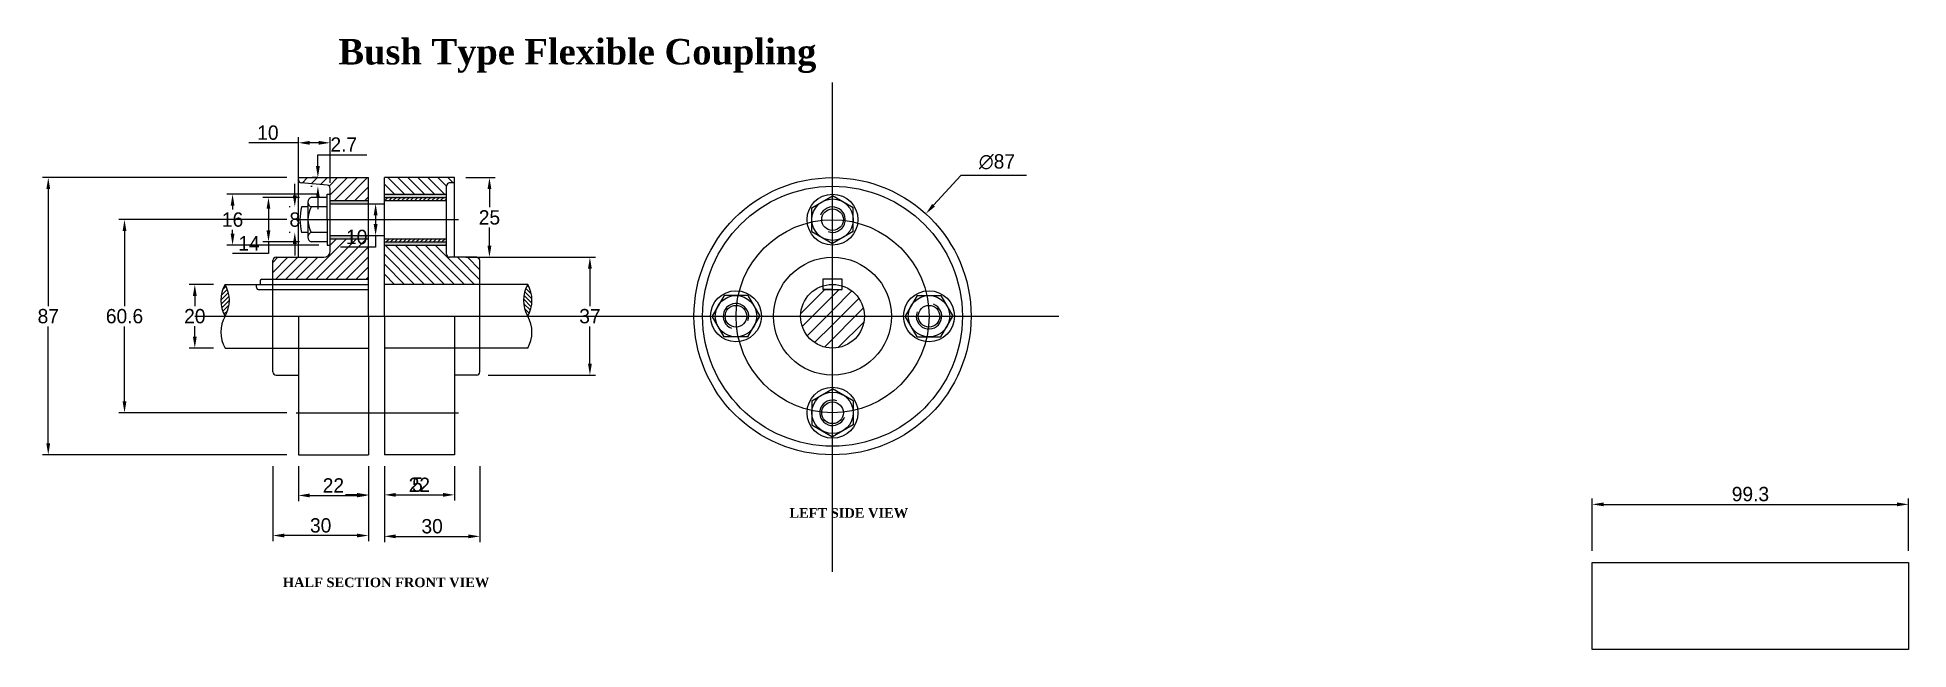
# Model space of a CAD drawing. Header units: millimetres. Extents: x 1263 to 1851, y 3589 to 3781.
import ezdxf

# ---------------------------------------------------------------- set-up
doc = ezdxf.new("R2010")
doc.units = ezdxf.units.MM
doc.header["$LTSCALE"] = 0.1
doc.styles.get("Standard").update_dxf_attribs({"font": 'bgothl.ttf'})
doc.dimstyles.new('000001211E731208', dxfattribs={"dimscale": 0.9, "dimtxt": 5, "dimasz": 4, "dimexe": 2, "dimexo": 4, "dimgap": 1, "dimtad": 1, "dimtih": 1, "dimtoh": 1, "dimdec": 1, "dimdsep": 46, "dimtxsty": 'Standard', "dimcen": 2, "dimclrd": 1, "dimclre": 134, "dimadec": 1, "dimazin": 2, "dimtfac": 1, "dimtdec": 1, "dimtofl": 0, "dimtmove": 0, "dimatfit": 3, "dimfxl": 1, "dimtolj": 1, "dimtzin": 0, "dimarcsym": 0})
pattern_1 = [(45, (1269.4332, 3664.906), (-1.571545, 1.571545), [])]
pattern_2 = [(45, (1269.4332, 3664.906), (-0.673519, 0.673519), [])]
pattern_3 = [(135, (1269.4332, 3664.906), (-1.571545, -1.571545), [])]
pattern_4 = [(45, (1269.4332, 3537.419), (-2.245064, 2.245064), [])]

# ---------------------------------------------------------------- blocks, each defined once
blk = doc.blocks.new('*D137')
at = {"color": 134, "linetype": 'ByBlock', "lineweight": -2, "transparency": 16777216}
for p, q in [((1404.7, 3712.16), (1438.44, 3712.16)), ((1404.7, 3675.16), (1438.44, 3675.16))]:
    blk.add_line(p, q, dxfattribs=at)
at = {"color": 1, "linetype": 'ByBlock', "lineweight": -2, "transparency": 16777216}
for p, q in [((1436.64, 3708.56), (1436.64, 3696.85)), ((1436.64, 3678.76), (1436.64, 3690.47))]:
    blk.add_line(p, q, dxfattribs=at)
at = {"color": 1, "transparency": 16777216}
for points in [[(1436.04, 3708.56), (1437.24, 3708.56), (1436.64, 3712.16)], [(1436.04, 3678.76), (1437.24, 3678.76), (1436.64, 3675.16)]]:
    blk.add_solid(points, dxfattribs=at)
at = {"layer": 'Defpoints', "color": 0, "transparency": 16777216}
for p in [(1401.1, 3712.16), (1436.64, 3712.16), (1401.1, 3675.16)]:
    blk.add_point(p, dxfattribs=at)
at = {"color": 0, "transparency": 16777216, "insert": (1436.64, 3693.66), "char_height": 4.5, "attachment_point": 5}
blk.add_mtext('\\A1;37', dxfattribs=at)
blk = doc.blocks.new('*D138')
at = {"color": 134, "linetype": 'ByBlock', "lineweight": -2, "transparency": 16777216}
for p, q in [((1318.5, 3703.66), (1310.79, 3703.66)), ((1318.5, 3683.66), (1310.79, 3683.66))]:
    blk.add_line(p, q, dxfattribs=at)
at = {"color": 1, "linetype": 'ByBlock', "lineweight": -2, "transparency": 16777216}
for p, q in [((1312.59, 3700.06), (1312.59, 3696.81)), ((1312.59, 3687.26), (1312.59, 3690.51))]:
    blk.add_line(p, q, dxfattribs=at)
at = {"color": 1, "transparency": 16777216}
for points in [[(1311.99, 3700.06), (1313.19, 3700.06), (1312.59, 3703.66)], [(1311.99, 3687.26), (1313.19, 3687.26), (1312.59, 3683.66)]]:
    blk.add_solid(points, dxfattribs=at)
at = {"layer": 'Defpoints', "color": 0, "transparency": 16777216}
for p in [(1312.59, 3703.66), (1322.1, 3703.66), (1322.1, 3683.66)]:
    blk.add_point(p, dxfattribs=at)
at = {"color": 0, "transparency": 16777216, "insert": (1312.59, 3693.66), "char_height": 4.5, "attachment_point": 5}
blk.add_mtext('\\A1;20', dxfattribs=at)
blk = doc.blocks.new('*D139')
at = {"color": 134, "linetype": 'ByBlock', "lineweight": -2, "transparency": 16777216}
for p, q in [((1341.5, 3723.97), (1288.72, 3723.97)), ((1341.5, 3663.36), (1288.72, 3663.36))]:
    blk.add_line(p, q, dxfattribs=at)
at = {"color": 1, "linetype": 'ByBlock', "lineweight": -2, "transparency": 16777216}
for p, q in [((1290.52, 3720.37), (1290.52, 3696.87)), ((1290.52, 3666.96), (1290.52, 3690.46))]:
    blk.add_line(p, q, dxfattribs=at)
at = {"color": 1, "transparency": 16777216}
for points in [[(1289.92, 3720.37), (1291.12, 3720.37), (1290.52, 3723.97)], [(1289.92, 3666.96), (1291.12, 3666.96), (1290.52, 3663.36)]]:
    blk.add_solid(points, dxfattribs=at)
at = {"layer": 'Defpoints', "color": 0, "transparency": 16777216}
for p in [(1290.52, 3723.97), (1345.1, 3723.97), (1345.1, 3663.36)]:
    blk.add_point(p, dxfattribs=at)
at = {"color": 0, "transparency": 16777216, "insert": (1290.52, 3693.66), "char_height": 4.5, "attachment_point": 5}
blk.add_mtext('\\A1;60.6', dxfattribs=at)
blk = doc.blocks.new('*D140')
at = {"color": 134, "linetype": 'ByBlock', "lineweight": -2, "transparency": 16777216}
for p, q in [((1341.5, 3737.16), (1264.78, 3737.16)), ((1341.5, 3650.16), (1264.78, 3650.16))]:
    blk.add_line(p, q, dxfattribs=at)
at = {"color": 1, "linetype": 'ByBlock', "lineweight": -2, "transparency": 16777216}
for p, q in [((1266.58, 3733.56), (1266.58, 3696.85)), ((1266.58, 3653.76), (1266.58, 3690.47))]:
    blk.add_line(p, q, dxfattribs=at)
at = {"color": 1, "transparency": 16777216}
for points in [[(1265.98, 3733.56), (1267.18, 3733.56), (1266.58, 3737.16)], [(1265.98, 3653.76), (1267.18, 3653.76), (1266.58, 3650.16)]]:
    blk.add_solid(points, dxfattribs=at)
at = {"layer": 'Defpoints', "color": 0, "transparency": 16777216}
for p in [(1345.1, 3737.16), (1266.58, 3650.16), (1345.1, 3650.16)]:
    blk.add_point(p, dxfattribs=at)
at = {"color": 0, "transparency": 16777216, "insert": (1266.58, 3693.66), "char_height": 4.5, "attachment_point": 5}
blk.add_mtext('\\A1;87', dxfattribs=at)
blk = doc.blocks.new('*D141')
at = {"color": 134, "linetype": 'ByBlock', "lineweight": -2, "transparency": 16777216}
for p, q in [((1345.1, 3735.57), (1345.1, 3749.89)), ((1355.1, 3735.57), (1355.1, 3749.89))]:
    blk.add_line(p, q, dxfattribs=at)
at = {"color": 1, "linetype": 'ByBlock', "lineweight": -2, "transparency": 16777216}
for p, q in [((1345.1, 3748.09), (1329.6, 3748.09)), ((1351.5, 3748.09), (1348.7, 3748.09))]:
    blk.add_line(p, q, dxfattribs=at)
at = {"color": 1, "transparency": 16777216}
for points in [[(1348.7, 3748.69), (1348.7, 3747.49), (1345.1, 3748.09)], [(1351.5, 3748.69), (1351.5, 3747.49), (1355.1, 3748.09)]]:
    blk.add_solid(points, dxfattribs=at)
at = {"layer": 'Defpoints', "color": 0, "transparency": 16777216}
for p in [(1345.1, 3748.09), (1345.1, 3731.97), (1355.1, 3731.97)]:
    blk.add_point(p, dxfattribs=at)
at = {"color": 0, "transparency": 16777216, "insert": (1335.55, 3751.26), "char_height": 4.5, "attachment_point": 5}
blk.add_mtext('\\A1;10', dxfattribs=at)
blk = doc.blocks.new('*D142')
at = {"color": 134, "linetype": 'ByBlock', "lineweight": -2, "transparency": 16777216}
for p, q in [((1345.1, 3646.56), (1345.1, 3635.62)), ((1367.1, 3646.56), (1367.1, 3635.62))]:
    blk.add_line(p, q, dxfattribs=at)
at = {"color": 1, "linetype": 'ByBlock', "lineweight": -2, "transparency": 16777216}
blk.add_line((1348.7, 3637.42), (1363.5, 3637.42), dxfattribs=at)
at = {"color": 1, "transparency": 16777216}
for points in [[(1348.7, 3638.02), (1348.7, 3636.82), (1345.1, 3637.42)], [(1363.5, 3638.02), (1363.5, 3636.82), (1367.1, 3637.42)]]:
    blk.add_solid(points, dxfattribs=at)
at = {"layer": 'Defpoints', "color": 0, "transparency": 16777216}
for p in [(1345.1, 3650.16), (1367.1, 3650.16), (1367.1, 3637.42)]:
    blk.add_point(p, dxfattribs=at)
at = {"color": 0, "transparency": 16777216, "insert": (1356.1, 3640.57), "char_height": 4.5, "attachment_point": 5}
blk.add_mtext('\\A1;22', dxfattribs=at)
blk = doc.blocks.new('*D143')
at = {"color": 134, "linetype": 'ByBlock', "lineweight": -2, "transparency": 16777216}
for p, q in [((1367.1, 3646.56), (1367.1, 3635.8)), ((1372.1, 3646.56), (1372.1, 3635.8))]:
    blk.add_line(p, q, dxfattribs=at)
at = {"color": 1, "linetype": 'ByBlock', "lineweight": -2, "transparency": 16777216}
for p, q in [((1363.5, 3637.6), (1359.9, 3637.6)), ((1375.7, 3637.6), (1385.68, 3637.6))]:
    blk.add_line(p, q, dxfattribs=at)
at = {"color": 1, "transparency": 16777216}
for points in [[(1363.5, 3638.2), (1363.5, 3637), (1367.1, 3637.6)], [(1375.7, 3638.2), (1375.7, 3637), (1372.1, 3637.6)]]:
    blk.add_solid(points, dxfattribs=at)
at = {"layer": 'Defpoints', "color": 0, "transparency": 16777216}
for p in [(1367.1, 3650.16), (1372.1, 3650.16), (1372.1, 3637.6)]:
    blk.add_point(p, dxfattribs=at)
at = {"color": 0, "transparency": 16777216, "insert": (1382.49, 3640.79), "char_height": 4.5, "attachment_point": 5}
blk.add_mtext('\\A1;5', dxfattribs=at)
blk = doc.blocks.new('*D144')
at = {"color": 134, "linetype": 'ByBlock', "lineweight": -2, "transparency": 16777216}
for p, q in [((1372.1, 3646.56), (1372.1, 3635.8)), ((1394.1, 3646.56), (1394.1, 3635.8))]:
    blk.add_line(p, q, dxfattribs=at)
at = {"color": 1, "linetype": 'ByBlock', "lineweight": -2, "transparency": 16777216}
blk.add_line((1375.7, 3637.6), (1390.5, 3637.6), dxfattribs=at)
at = {"color": 1, "transparency": 16777216}
for points in [[(1375.7, 3638.2), (1375.7, 3637), (1372.1, 3637.6)], [(1390.5, 3638.2), (1390.5, 3637), (1394.1, 3637.6)]]:
    blk.add_solid(points, dxfattribs=at)
at = {"layer": 'Defpoints', "color": 0, "transparency": 16777216}
for p in [(1372.1, 3650.16), (1394.1, 3650.16), (1394.1, 3637.6)]:
    blk.add_point(p, dxfattribs=at)
at = {"color": 0, "transparency": 16777216, "insert": (1383.1, 3640.75), "char_height": 4.5, "attachment_point": 5}
blk.add_mtext('\\A1;22', dxfattribs=at)
blk = doc.blocks.new('*D145')
at = {"color": 134, "linetype": 'ByBlock', "lineweight": -2, "transparency": 16777216}
for p, q in [((1337.12, 3646.56), (1337.12, 3623.04)), ((1367.1, 3646.56), (1367.1, 3623.04))]:
    blk.add_line(p, q, dxfattribs=at)
at = {"color": 1, "linetype": 'ByBlock', "lineweight": -2, "transparency": 16777216}
blk.add_line((1363.5, 3624.84), (1340.72, 3624.84), dxfattribs=at)
at = {"color": 1, "transparency": 16777216}
for points in [[(1340.72, 3625.44), (1340.72, 3624.24), (1337.12, 3624.84)], [(1363.5, 3625.44), (1363.5, 3624.24), (1367.1, 3624.84)]]:
    blk.add_solid(points, dxfattribs=at)
at = {"layer": 'Defpoints', "color": 0, "transparency": 16777216}
for p in [(1337.12, 3650.16), (1367.1, 3650.16), (1337.12, 3624.84)]:
    blk.add_point(p, dxfattribs=at)
at = {"color": 0, "transparency": 16777216, "insert": (1352.11, 3627.99), "char_height": 4.5, "attachment_point": 5}
blk.add_mtext('\\A1;30', dxfattribs=at)
blk = doc.blocks.new('*D136')
at = {"color": 134, "linetype": 'ByBlock', "lineweight": -2, "transparency": 16777216}
for p, q in [((1372.1, 3646.56), (1372.1, 3622.78)), ((1402.1, 3646.56), (1402.1, 3622.78))]:
    blk.add_line(p, q, dxfattribs=at)
at = {"color": 1, "linetype": 'ByBlock', "lineweight": -2, "transparency": 16777216}
blk.add_line((1375.7, 3624.58), (1398.5, 3624.58), dxfattribs=at)
at = {"color": 1, "transparency": 16777216}
for points in [[(1375.7, 3625.18), (1375.7, 3623.98), (1372.1, 3624.58)], [(1398.5, 3625.18), (1398.5, 3623.98), (1402.1, 3624.58)]]:
    blk.add_solid(points, dxfattribs=at)
at = {"layer": 'Defpoints', "color": 0, "transparency": 16777216}
for p in [(1372.1, 3650.16), (1402.1, 3650.16), (1402.1, 3624.58)]:
    blk.add_point(p, dxfattribs=at)
at = {"color": 0, "transparency": 16777216, "insert": (1387.1, 3627.73), "char_height": 4.5, "attachment_point": 5}
blk.add_mtext('\\A1;30', dxfattribs=at)
blk = doc.blocks.new('*D146')
at = {"color": 134, "linetype": 'ByBlock', "lineweight": -2, "transparency": 16777216}
for p, q in [((1397.7, 3737.16), (1406.9, 3737.16)), ((1397.7, 3712.16), (1406.9, 3712.16))]:
    blk.add_line(p, q, dxfattribs=at)
at = {"color": 1, "linetype": 'ByBlock', "lineweight": -2, "transparency": 16777216}
for p, q in [((1405.1, 3733.56), (1405.1, 3727.85)), ((1405.1, 3715.76), (1405.1, 3721.48))]:
    blk.add_line(p, q, dxfattribs=at)
at = {"color": 1, "transparency": 16777216}
for points in [[(1404.5, 3733.56), (1405.7, 3733.56), (1405.1, 3737.16)], [(1404.5, 3715.76), (1405.7, 3715.76), (1405.1, 3712.16)]]:
    blk.add_solid(points, dxfattribs=at)
at = {"layer": 'Defpoints', "color": 0, "transparency": 16777216}
for p in [(1394.1, 3737.16), (1394.1, 3712.16), (1405.1, 3712.16)]:
    blk.add_point(p, dxfattribs=at)
at = {"color": 0, "transparency": 16777216, "insert": (1405.1, 3724.66), "char_height": 4.5, "attachment_point": 5}
blk.add_mtext('\\A1;25', dxfattribs=at)
blk = doc.blocks.new('*D147')
at = {"color": 1, "linetype": 'ByBlock', "lineweight": -2, "transparency": 16777216}
for p, q in [((1351.24, 3740.76), (1351.24, 3744.36)), ((1351.24, 3744.36), (1366.58, 3744.36)), ((1351.24, 3730.85), (1351.24, 3727.25))]:
    blk.add_line(p, q, dxfattribs=at)
at = {"color": 134, "linetype": 'ByBlock', "lineweight": -2, "transparency": 16777216}
for p, q in [((1351.24, 3737.16), (1349.44, 3737.16)), ((1349.03, 3734.45), (1349.44, 3734.45))]:
    blk.add_line(p, q, dxfattribs=at)
at = {"color": 1, "transparency": 16777216}
for points in [[(1350.64, 3740.76), (1351.84, 3740.76), (1351.24, 3737.16)], [(1350.64, 3730.85), (1351.84, 3730.85), (1351.24, 3734.45)]]:
    blk.add_solid(points, dxfattribs=at)
at = {"layer": 'Defpoints', "color": 0, "transparency": 16777216}
for p in [(1351.24, 3737.16), (1354.84, 3737.16), (1352.63, 3734.45)]:
    blk.add_point(p, dxfattribs=at)
at = {"color": 0, "transparency": 16777216, "insert": (1359.36, 3747.55), "char_height": 4.5, "attachment_point": 5}
blk.add_mtext('\\A1;2.7', dxfattribs=at)
blk = doc.blocks.new('*D148')
at = {"color": 134, "linetype": 'ByBlock', "lineweight": -2, "transparency": 16777216}
for p, q in [((1345.5, 3730.97), (1333.92, 3730.97)), ((1345.5, 3716.97), (1333.92, 3716.97))]:
    blk.add_line(p, q, dxfattribs=at)
at = {"color": 1, "linetype": 'ByBlock', "lineweight": -2, "transparency": 16777216}
for p, q in [((1335.72, 3727.37), (1335.72, 3720.57)), ((1335.72, 3713.37), (1324.41, 3713.37)), ((1335.72, 3716.97), (1335.72, 3713.37))]:
    blk.add_line(p, q, dxfattribs=at)
at = {"color": 1, "transparency": 16777216}
for points in [[(1335.12, 3727.37), (1336.32, 3727.37), (1335.72, 3730.97)], [(1335.12, 3720.57), (1336.32, 3720.57), (1335.72, 3716.97)]]:
    blk.add_solid(points, dxfattribs=at)
at = {"layer": 'Defpoints', "color": 0, "transparency": 16777216}
for p in [(1349.1, 3730.97), (1335.72, 3716.97), (1349.1, 3716.97)]:
    blk.add_point(p, dxfattribs=at)
at = {"color": 0, "transparency": 16777216, "insert": (1329.61, 3716.54), "char_height": 4.5, "attachment_point": 5}
blk.add_mtext('\\A1;14', dxfattribs=at)
blk = doc.blocks.new('*D149')
at = {"color": 134, "linetype": 'ByBlock', "lineweight": -2, "transparency": 16777216}
for p, q in [((1351.5, 3731.97), (1322.65, 3731.97)), ((1351.5, 3715.97), (1322.65, 3715.97))]:
    blk.add_line(p, q, dxfattribs=at)
at = {"color": 1, "linetype": 'ByBlock', "lineweight": -2, "transparency": 16777216}
for p, q in [((1324.45, 3728.37), (1324.45, 3727.17)), ((1324.45, 3719.57), (1324.45, 3720.76))]:
    blk.add_line(p, q, dxfattribs=at)
at = {"color": 1, "transparency": 16777216}
for points in [[(1323.85, 3728.37), (1325.05, 3728.37), (1324.45, 3731.97)], [(1323.85, 3719.57), (1325.05, 3719.57), (1324.45, 3715.97)]]:
    blk.add_solid(points, dxfattribs=at)
at = {"layer": 'Defpoints', "color": 0, "transparency": 16777216}
for p in [(1355.1, 3731.97), (1324.45, 3715.97), (1355.1, 3715.97)]:
    blk.add_point(p, dxfattribs=at)
at = {"color": 0, "transparency": 16777216, "insert": (1324.45, 3723.97), "char_height": 4.5, "attachment_point": 5}
blk.add_mtext('\\A1;16', dxfattribs=at)
blk = doc.blocks.new('*D150')
at = {"color": 1, "linetype": 'ByBlock', "lineweight": -2, "transparency": 16777216}
for p, q in [((1369.36, 3725.37), (1369.36, 3722.57)), ((1369.36, 3718.97), (1369.36, 3715.37)), ((1369.36, 3715.37), (1358.36, 3715.37))]:
    blk.add_line(p, q, dxfattribs=at)
at = {"color": 134, "linetype": 'ByBlock', "lineweight": -2, "transparency": 16777216}
for p, q in [((1370.7, 3728.97), (1371.16, 3728.97)), ((1370.7, 3718.97), (1371.16, 3718.97))]:
    blk.add_line(p, q, dxfattribs=at)
at = {"color": 1, "transparency": 16777216}
for points in [[(1368.76, 3725.37), (1369.96, 3725.37), (1369.36, 3728.97)], [(1368.76, 3722.57), (1369.96, 3722.57), (1369.36, 3718.97)]]:
    blk.add_solid(points, dxfattribs=at)
at = {"layer": 'Defpoints', "color": 0, "transparency": 16777216}
for p in [(1367.1, 3728.97), (1367.1, 3718.97), (1369.36, 3718.97)]:
    blk.add_point(p, dxfattribs=at)
at = {"color": 0, "transparency": 16777216, "insert": (1363.41, 3718.53), "char_height": 4.5, "attachment_point": 5}
blk.add_mtext('\\A1;10', dxfattribs=at)
blk = doc.blocks.new('*D151')
at = {"color": 1, "linetype": 'ByBlock', "lineweight": -2, "transparency": 16777216}
for p, q in [((1343.99, 3731.57), (1343.99, 3735.17)), ((1343.99, 3716.37), (1343.99, 3712.77))]:
    blk.add_line(p, q, dxfattribs=at)
at = {"color": 134, "linetype": 'ByBlock', "lineweight": -2, "transparency": 16777216}
for p, q in [((1342.5, 3727.97), (1342.19, 3727.97)), ((1342.5, 3719.97), (1342.19, 3719.97))]:
    blk.add_line(p, q, dxfattribs=at)
at = {"color": 1, "transparency": 16777216}
for points in [[(1343.39, 3731.57), (1344.59, 3731.57), (1343.99, 3727.97)], [(1343.39, 3716.37), (1344.59, 3716.37), (1343.99, 3719.97)]]:
    blk.add_solid(points, dxfattribs=at)
at = {"layer": 'Defpoints', "color": 0, "transparency": 16777216}
for p in [(1346.1, 3727.97), (1343.99, 3719.97), (1346.1, 3719.97)]:
    blk.add_point(p, dxfattribs=at)
at = {"color": 0, "transparency": 16777216, "insert": (1343.99, 3723.97), "char_height": 4.5, "attachment_point": 5}
blk.add_mtext('\\A1;8', dxfattribs=at)
blk = doc.blocks.new('*U129')
at = {"color": 0, "linetype": 'Continuous'}
for p, q in [((-6.5, 3.75), (0, 7.51)), ((6.5, 3.75), (0, 7.51)), ((-6.5, -3.75), (-6.5, 3.75)), ((6.5, -3.75), (6.5, 3.75)), ((-6.5, -3.75), (0, -7.51)), ((6.5, -3.75), (0, -7.51))]:
    blk.add_line(p, q, dxfattribs=at)
for radius in [6.5, 3.4]:
    blk.add_circle((0, 0), radius, dxfattribs=at)
blk.add_arc((0, 0), 4, 250, 160, dxfattribs=at)
blk = doc.blocks.new('*U134')
at = {"linetype": 'ByBlock'}
blk.add_circle((0, 0), 8, dxfattribs=at)
blk.add_blockref('*U129', (0, 0), dxfattribs=at)
blk = doc.blocks.new('*U135')
at = {"color": 0, "linetype": 'ByBlock', "lineweight": -2, "transparency": 16777216}
blk.add_blockref('*U134', (243.38, 186.55), dxfattribs=at)
for p, rotation in [((213.07, 156.24), 90), ((273.68, 156.24), 270), ((243.38, 125.94), 180)]:
    blk.add_blockref('*U134', p, dxfattribs=dict(at, rotation=rotation))
blk = doc.blocks.new('*D152')
at = {"color": 1, "linetype": 'ByBlock', "lineweight": -2, "transparency": 16777216}
for p, q in [((1553.08, 3737.85), (1544.53, 3728.47)), ((1573.74, 3737.85), (1553.08, 3737.85))]:
    blk.add_line(p, q, dxfattribs=at)
at = {"color": 134, "lineweight": -2, "transparency": 16777216}
for p, q in [((1512.81, 3691.86), (1512.81, 3695.46)), ((1511.01, 3693.66), (1514.61, 3693.66))]:
    blk.add_line(p, q, dxfattribs=at)
at = {"color": 1, "transparency": 16777216}
blk.add_solid([(1544.09, 3728.88), (1544.98, 3728.07), (1542.11, 3725.81)], dxfattribs=at)
at = {"layer": 'Defpoints', "color": 0, "transparency": 16777216}
for p in [(1542.11, 3725.81), (1483.51, 3661.51)]:
    blk.add_point(p, dxfattribs=at)
at = {"color": 0, "transparency": 16777216, "insert": (1564.43, 3742.11), "char_height": 4.5, "attachment_point": 5}
blk.add_mtext('\\A1;∅87', dxfattribs=at)
blk = doc.blocks.new('*D153')
at = {"color": 134, "linetype": 'ByBlock', "lineweight": -2, "transparency": 16777216}
for p, q in [((1751.36, 3619.99), (1751.36, 3636.42)), ((1850.66, 3619.99), (1850.66, 3636.42))]:
    blk.add_line(p, q, dxfattribs=at)
at = {"color": 1, "linetype": 'ByBlock', "lineweight": -2, "transparency": 16777216}
blk.add_line((1754.96, 3634.62), (1847.06, 3634.62), dxfattribs=at)
at = {"color": 1, "transparency": 16777216}
for points in [[(1754.96, 3635.22), (1754.96, 3634.02), (1751.36, 3634.62)], [(1847.06, 3635.22), (1847.06, 3634.02), (1850.66, 3634.62)]]:
    blk.add_solid(points, dxfattribs=at)
at = {"layer": 'Defpoints', "color": 0, "transparency": 16777216}
for p in [(1850.66, 3634.62), (1751.36, 3616.39), (1850.66, 3616.39)]:
    blk.add_point(p, dxfattribs=at)
at = {"color": 0, "transparency": 16777216, "insert": (1801.01, 3637.83), "char_height": 4.5, "attachment_point": 5}
blk.add_mtext('\\A1;99.3', dxfattribs=at)

msp = doc.modelspace()

# ---------------------------------------------------------------- hatches: boundary and pattern name
h = msp.add_hatch()
h.set_pattern_fill('ANSI31', color=256, scale=0.7, style=0)
h.set_pattern_definition(pattern_1)
h.paths.add_polyline_path([(1367.1, 3737.16), (1345.1, 3737.16), (1345.1, 3736.48, 0.388879), (1346.01, 3735.48), (1354.19, 3734.77, -0.388879), (1355.1, 3733.77), (1355.1, 3729.97), (1367.1, 3729.97)])
h = msp.add_hatch()
h.set_pattern_fill('ANSI31', color=256, scale=0.7, angle=90)
h.set_pattern_definition(pattern_3)
h.paths.add_polyline_path([(1372.1, 3737.16), (1372.1, 3731.97), (1391.6, 3731.97), (1391.6, 3734.48, -0.414214), (1392.6, 3735.48), (1394.1, 3735.48), (1394.1, 3737.16)])
h = msp.add_hatch(color=256)
h.dxf.hatch_style = 1
h.paths.add_polyline_path([(1391.6, 3731.97), (1372.1, 3731.97), (1372.1, 3730.97), (1391.6, 3730.97)])
h.paths.add_polyline_path([(1391.6, 3716.97), (1372.1, 3716.97), (1372.1, 3715.97), (1391.6, 3715.97)])
h.paths.add_polyline_path([(1367.1, 3729.97), (1355.1, 3729.97), (1355.1, 3728.97), (1367.1, 3728.97)])
h.paths.add_polyline_path([(1367.1, 3718.97), (1355.1, 3718.97), (1355.1, 3717.97), (1367.1, 3717.97)])
h = msp.add_hatch()
h.set_pattern_fill('ANSI31', color=256, scale=0.3)
h.set_pattern_definition(pattern_2)
h.paths.add_polyline_path([(1391.6, 3730.97), (1372.1, 3730.97), (1372.1, 3729.97), (1391.6, 3729.97)])
h.paths.add_polyline_path([(1391.6, 3717.97), (1372.1, 3717.97), (1372.1, 3716.97), (1391.6, 3716.97)])
h = msp.add_hatch()
h.set_pattern_fill('ANSI31', color=256, scale=0.7)
h.set_pattern_definition(pattern_1)
h.paths.add_polyline_path([(1367.1, 3717.97), (1355.1, 3717.97), (1355.1, 3714.16, -0.414214), (1353.1, 3712.16), (1338.1, 3712.16, 0.414214), (1337.1, 3711.16), (1337.1, 3705.26), (1367.1, 3705.26)])
h = msp.add_hatch()
h.set_pattern_fill('ANSI31', color=256, scale=0.7, angle=90)
h.set_pattern_definition(pattern_3)
h.paths.add_polyline_path([(1372.1, 3715.97), (1372.1, 3703.66), (1402.1, 3703.66), (1402.1, 3711.16, 0.414214), (1401.1, 3712.16), (1392.6, 3712.16, -0.414214), (1391.6, 3713.16), (1391.6, 3715.97)])
h = msp.add_hatch()
h.set_pattern_fill('ANSI31', color=256, scale=0.3, style=0)
h.set_pattern_definition(pattern_2)
h.paths.add_polyline_path([(1322.1, 3693.66, 0.267949), (1322.1, 3703.66, 0.267949)])
h = msp.add_hatch()
h.set_pattern_fill('ANSI31', color=256, scale=0.3, angle=90)
h.set_pattern_definition([(135, (1269.4332, 3664.906), (-0.673519, -0.673519), [])])
h.paths.add_polyline_path([(1417.1, 3703.66, 0.267949), (1417.1, 3693.66, 0.267949)])
h = msp.add_hatch()
h.set_pattern_fill('ANSI31', color=256)
h.set_pattern_definition(pattern_4)
h.paths.add_polyline_path([(1512.81, 3702.06), (1509.81, 3702.06), (1509.81, 3703.2, 0.327649), (1502.81, 3693.66), (1512.81, 3693.66)])
h = msp.add_hatch()
h.set_pattern_fill('ANSI31', color=256)
h.set_pattern_definition(pattern_4)
h.paths.add_polyline_path([(1515.81, 3703.2), (1515.81, 3702.06), (1512.81, 3702.06), (1512.81, 3693.66), (1522.81, 3693.66, 0.327427)])
h = msp.add_hatch()
h.set_pattern_fill('ANSI31', color=256)
h.set_pattern_definition(pattern_4)
h.paths.add_polyline_path([(1512.81, 3693.66), (1502.81, 3693.66, 0.414214), (1512.81, 3683.66)])
h = msp.add_hatch()
h.set_pattern_fill('ANSI31', color=256)
h.set_pattern_definition(pattern_4)
h.paths.add_polyline_path([(1522.81, 3693.66), (1512.81, 3693.66), (1512.81, 3683.66, 0.414214)])

# ---------------------------------------------------------------- linework, layer by layer
for p, q in [((1512.81, 3613.4), (1512.81, 3766.98)), ((1345.1, 3737.16), (1367.1, 3737.16)), ((1345.1, 3712.16), (1345.1, 3737.16)), ((1367.1, 3693.66), (1367.1, 3737.16)), ((1394.1, 3737.16), (1372.1, 3737.16)), ((1372.1, 3693.66), (1372.1, 3737.16)), ((1394.1, 3712.16), (1394.1, 3737.16)), ((1354.19, 3734.77), (1346.01, 3735.48)), ((1354.1, 3730.97), (1349.1, 3730.97)), ((1354.1, 3723.97), (1354.1, 3731.97)), ((1354.1, 3731.97), (1355.1, 3731.97)), ((1355.1, 3714.16), (1355.1, 3733.77)), ((1372.1, 3731.97), (1391.6, 3731.97)), ((1372.1, 3730.97), (1391.6, 3730.97)), ((1391.6, 3713.16), (1391.6, 3734.48)), ((1394.1, 3735.48), (1392.6, 3735.48)), ((1348.1, 3727.97), (1346.1, 3727.97)), ((1348.1, 3729.47), (1348.1, 3718.47)), ((1354.1, 3727.97), (1349.1, 3727.97)), ((1355.1, 3729.97), (1367.1, 3729.97)), ((1355.1, 3728.97), (1372.1, 3728.97)), ((1372.1, 3729.97), (1391.6, 3729.97)), ((1344.37, 3723.97), (1395.36, 3723.97)), ((1348.1, 3719.97), (1346.1, 3719.97)), ((1354.1, 3719.97), (1349.1, 3719.97)), ((1354.1, 3723.97), (1354.1, 3715.97)), ((1355.1, 3718.97), (1372.1, 3718.97)), ((1354.1, 3716.97), (1349.1, 3716.97)), ((1354.1, 3715.97), (1355.1, 3715.97)), ((1355.1, 3717.97), (1367.1, 3717.97)), ((1372.1, 3717.97), (1391.6, 3717.97)), ((1372.1, 3716.97), (1391.6, 3716.97)), ((1372.1, 3715.97), (1391.6, 3715.97)), ((1337.1, 3705.26), (1337.1, 3711.16)), ((1338.1, 3712.16), (1353.1, 3712.16)), ((1401.1, 3712.16), (1392.6, 3712.16)), ((1402.1, 3703.66), (1402.1, 3711.16)), ((1322.1, 3703.66), (1367.1, 3703.66)), ((1332.03, 3702.48), (1331.82, 3703.64)), ((1332.52, 3702.06), (1367.1, 3702.06)), ((1333.1, 3704.76), (1333.1, 3703.66)), ((1333.6, 3705.26), (1367.1, 3705.26)), ((1337.1, 3683.66), (1337.1, 3705.26)), ((1417.1, 3703.66), (1372.1, 3703.66)), ((1402.1, 3683.66), (1402.1, 3703.66)), ((1512.81, 3702.06), (1509.81, 3702.06)), ((1312.59, 3693.66), (1583.88, 3693.66)), ((1345.1, 3693.66), (1345.1, 3650.16)), ((1367.1, 3693.66), (1367.1, 3650.16)), ((1372.1, 3693.66), (1372.1, 3650.16)), ((1394.1, 3693.66), (1394.1, 3650.16)), ((1322.1, 3683.66), (1337.1, 3683.66)), ((1337.1, 3676.16), (1337.1, 3683.66)), ((1337.1, 3683.66), (1367.1, 3683.66)), ((1402.1, 3683.66), (1372.1, 3683.66)), ((1402.1, 3676.16), (1402.1, 3683.66)), ((1417.1, 3683.66), (1402.1, 3683.66)), ((1338.1, 3675.16), (1345.1, 3675.16)), ((1401.1, 3675.16), (1394.1, 3675.16)), ((1344.37, 3663.36), (1395.36, 3663.36)), ((1345.1, 3650.16), (1367.1, 3650.16)), ((1394.1, 3650.16), (1372.1, 3650.16))]:
    msp.add_line(p, q)
for points in [[(1509.81, 3702.06), (1515.81, 3702.06), (1515.81, 3705.26), (1509.81, 3705.26)], [(1751.36, 3616.39), (1850.66, 3616.39), (1850.66, 3589.05), (1751.36, 3589.05)]]:
    msp.add_lwpolyline(points, close=True)
for radius in [43.5, 40.78, 30.3, 18.5, 10]:
    msp.add_circle((1512.81, 3693.66), radius)
for centre, radius, start, end in [((1346.1, 3736.48), 1, 180, 265), ((1349.73, 3729.47), 1.62, 112.61986, 247.38014), ((1354.1, 3733.77), 1, 0, 85), ((1392.6, 3734.48), 1, 90, 180), ((1361.85, 3723.97), 16.25, 165.74997, 194.25003), ((1356.6, 3723.97), 8.5, 151.92751, 208.07249), ((1349.73, 3718.47), 1.62, 112.61986, 247.38014), ((1353.1, 3714.16), 2, 270, 0), ((1392.6, 3713.16), 1, 180, 270), ((1338.1, 3711.16), 1, 90, 180), ((1401.1, 3711.16), 1, 0, 90), ((1330.76, 3698.66), 10, 150, 210), ((1313.44, 3698.66), 10, 330, 30), ((1332.52, 3702.56), 0.5, 190, 270), ((1333.6, 3704.76), 0.5, 90, 180), ((1425.76, 3698.66), 10, 150, 210), ((1408.44, 3698.66), 10, 330, 30), ((1330.76, 3688.66), 10, 150, 210), ((1408.44, 3688.66), 10, 330, 30), ((1338.1, 3676.16), 1, 180, 270), ((1401.1, 3676.16), 1, 270, 0)]:
    msp.add_arc(centre, radius, start, end)

# ---------------------------------------------------------------- block references
msp.add_blockref('*U135', (1269.43, 3537.42))

# ---------------------------------------------------------------- texts
at = {"attachment_point": 1}
for s, width, heights, insert, char_height in [('{\\fTimes New Roman|b1|i0|c0|p18;Bush Type Flexible Coupling}', 221.8136, [0], (1357.67, 3780.68), 8), ('{\\fTimes New Roman|b1|i0|c0|p18;LEFT SIDE VIEW}', 55.6742, [0], (1499.29, 3633.43), 3), ('{\\fTimes New Roman|b1|i0|c0|p18;HALF SECTION FRONT VIEW}', 67.8902, [3.74], (1340.22, 3611.64), 3)]:
    msp.add_mtext_dynamic_manual_height_columns(s, width=width, gutter_width=12.5, heights=heights, dxfattribs=dict(at, insert=insert, char_height=char_height))

# ---------------------------------------------------------------- dimensions: what is measured, and where the dimension line sits
for base, p1, p2, picture, middle in [((1345.1, 3748.09), (1355.1, 3731.97), (1345.1, 3731.97), '*D141', (1335.55, 3751.26)), ((1337.12, 3624.84), (1367.1, 3650.16), (1337.12, 3650.16), '*D145', (1352.11, 3627.99)), ((1367.1, 3637.42), (1345.1, 3650.16), (1367.1, 3650.16), '*D142', (1356.1, 3640.57)), ((1372.1, 3637.6), (1367.1, 3650.16), (1372.1, 3650.16), '*D143', (1382.49, 3640.79)), ((1394.1, 3637.6), (1372.1, 3650.16), (1394.1, 3650.16), '*D144', (1383.1, 3640.75)), ((1402.1, 3624.58), (1372.1, 3650.16), (1402.1, 3650.16), '*D136', (1387.1, 3627.73)), ((1850.66, 3634.62), (1751.36, 3616.39), (1850.66, 3616.39), '*D153', (1801.01, 3637.83))]:
    dim = msp.add_linear_dim(base=base, p1=p1, p2=p2, dimstyle='000001211E731208')
    dim.commit()
    dim.dimension.update_dxf_attribs({"geometry": picture, "text_midpoint": middle})
for base, p1, p2, picture, middle in [((1351.24, 3737.16), (1352.63, 3734.45), (1354.84, 3737.16), '*D147', (1359.36, 3747.55)), ((1405.1, 3712.16), (1394.1, 3737.16), (1394.1, 3712.16), '*D146', (1405.1, 3724.66)), ((1324.45, 3715.97), (1355.1, 3731.97), (1355.1, 3715.97), '*D149', (1324.45, 3723.97)), ((1335.72, 3716.97), (1349.1, 3730.97), (1349.1, 3716.97), '*D148', (1329.61, 3716.54)), ((1343.99, 3719.97), (1346.1, 3727.97), (1346.1, 3719.97), '*D151', (1343.99, 3723.97)), ((1369.36, 3718.97), (1367.1, 3728.97), (1367.1, 3718.97), '*D150', (1363.41, 3718.53)), ((1436.64, 3712.16), (1401.1, 3675.16), (1401.1, 3712.16), '*D137', (1436.64, 3693.66))]:
    dim = msp.add_linear_dim(base=base, p1=p1, p2=p2, angle=90, dimstyle='000001211E731208')
    dim.commit()
    dim.dimension.update_dxf_attribs({"geometry": picture, "text_midpoint": middle})
dim = msp.add_diameter_dim_2p(p1=(1483.51, 3661.51), p2=(1542.11, 3725.81), dimstyle='000001211E731208')
dim.commit()
dim.dimension.update_dxf_attribs({"geometry": '*D152', "text_midpoint": (1564.43, 3737.85), "dimtype": 163})
for base, p1, p2, picture, middle, dimtype in [((1266.58, 3650.16), (1345.1, 3737.16), (1345.1, 3650.16), '*D140', (1266.58, 3693.66), 160), ((1290.52, 3723.97), (1345.1, 3663.36), (1345.1, 3723.97), '*D139', (1290.52, 3693.66), 160), ((1312.59, 3703.66), (1322.1, 3683.66), (1322.1, 3703.66), '*D138', (1312.59, 3693.66), 161)]:
    dim = msp.add_linear_dim(base=base, p1=p1, p2=p2, angle=90, dimstyle='000001211E731208')
    dim.commit()
    dim.dimension.update_dxf_attribs({"geometry": picture, "text_midpoint": middle, "dimtype": dimtype})

doc.saveas('drawing.dxf')
